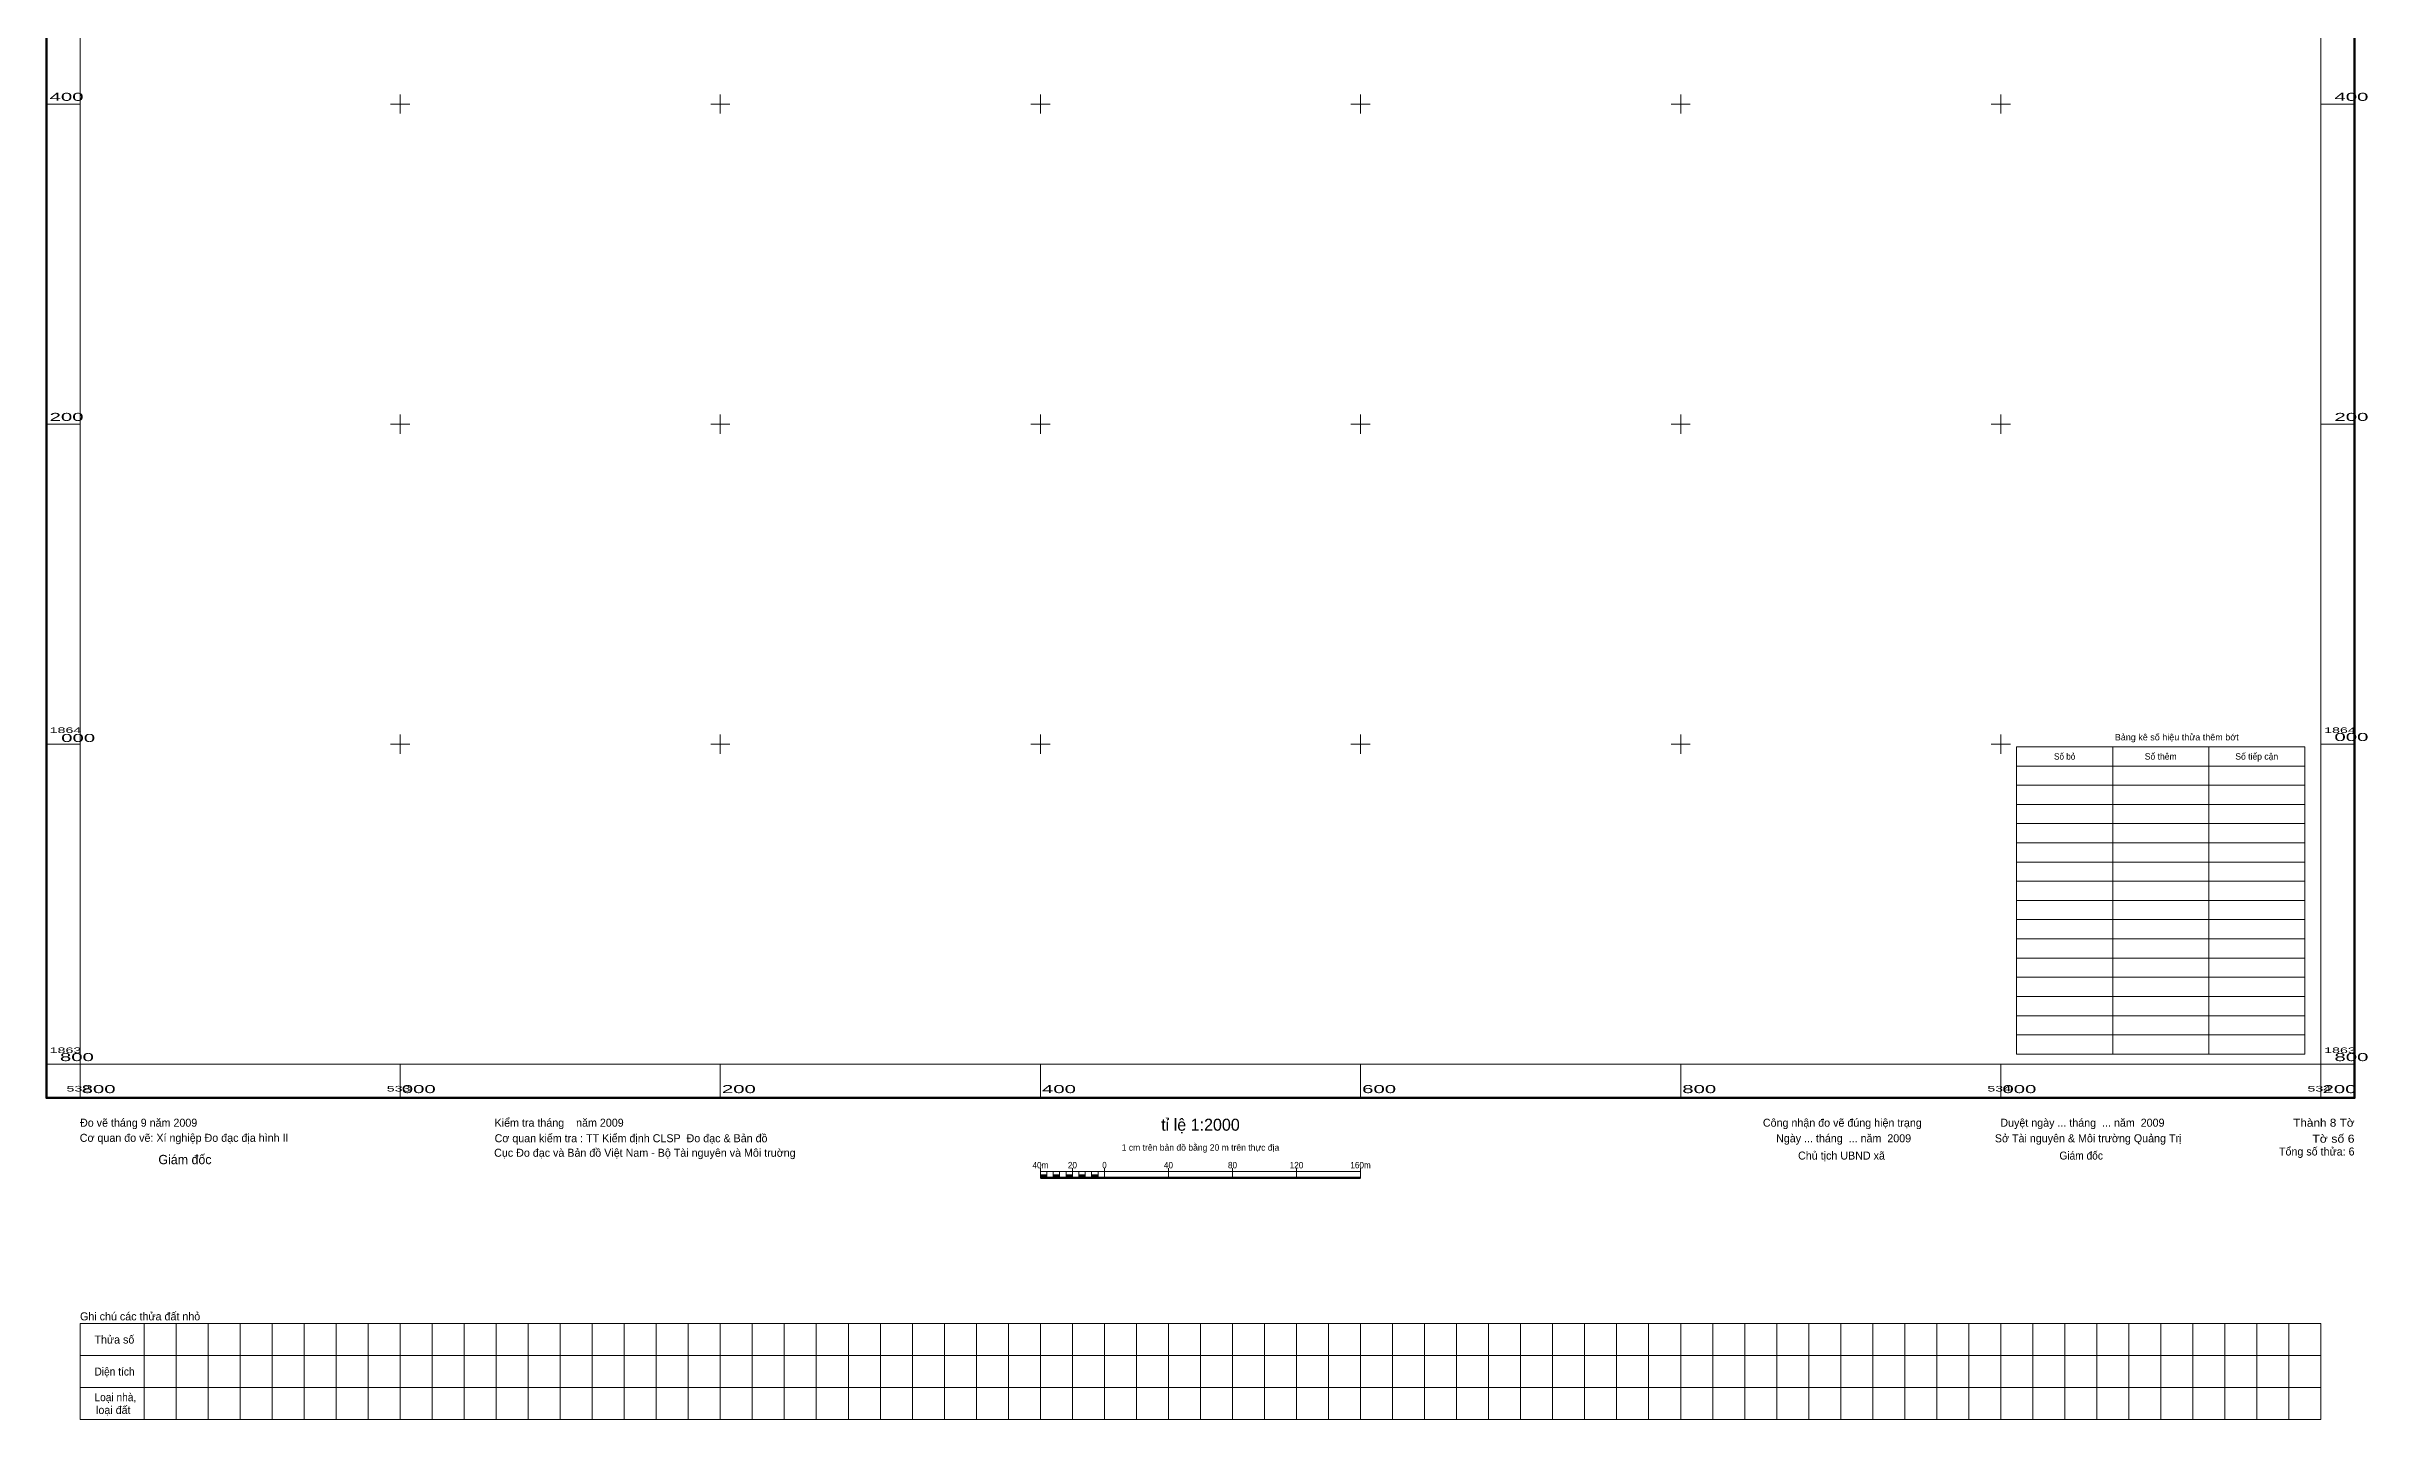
# Model space of a CAD drawing. Header units: metres. Extents: x 532779 to 534237, y 1863578 to 1865294.
# Drawn here: x 532779 to 534229, y 1863578 to 1864436 of the extents above; entities that cross this region are included whole.
import ezdxf
from ezdxf.enums import TextEntityAlignment as Align

# ---------------------------------------------------------------- set-up
doc = ezdxf.new("R2010")
doc.units = ezdxf.units.M
doc.header["$LTSCALE"] = 1.4
doc.layers.add('60', color=7, linetype='Continuous', lineweight=13)
doc.layers.add('63', color=7, linetype='Continuous', lineweight=13)

msp = doc.modelspace()

# ---------------------------------------------------------------- hatches: boundary and pattern name
at = {"layer": '63'}
for points in [[(533400, 1863729), (533400, 1863731), (533404, 1863731), (533404, 1863729)], [(533408, 1863729), (533408, 1863731), (533412, 1863731), (533412, 1863729)], [(533416, 1863729), (533416, 1863731), (533420, 1863731), (533420, 1863729)], [(533424, 1863729), (533424, 1863731), (533428, 1863731), (533428, 1863729)], [(533432, 1863729), (533432, 1863731), (533436, 1863731), (533436, 1863729)]]:
    msp.add_hatch(color=256, dxfattribs=at).paths.add_polyline_path(points)

# ---------------------------------------------------------------- linework, layer by layer
at = {"layer": '60'}
for p, q in [((534009.9, 1863986.38), (534189.9, 1863986.38)), ((534069.9, 1863998.38), (534069.9, 1863806.38)), ((534129.9, 1863998.38), (534129.9, 1863806.38)), ((534009.9, 1863974.38), (534189.9, 1863974.38)), ((534009.9, 1863962.38), (534189.9, 1863962.38)), ((534009.9, 1863950.38), (534189.9, 1863950.38)), ((534009.9, 1863938.38), (534189.9, 1863938.38)), ((534009.9, 1863926.38), (534189.9, 1863926.38)), ((534009.9, 1863914.38), (534189.9, 1863914.38)), ((534009.9, 1863902.38), (534189.9, 1863902.38)), ((534009.9, 1863890.38), (534189.9, 1863890.38)), ((534009.9, 1863878.38), (534189.9, 1863878.38)), ((534009.9, 1863866.38), (534189.9, 1863866.38)), ((534009.9, 1863854.38), (534189.9, 1863854.38)), ((534009.9, 1863842.38), (534189.9, 1863842.38)), ((534009.9, 1863830.38), (534189.9, 1863830.38)), ((534009.9, 1863818.38), (534189.9, 1863818.38))]:
    msp.add_line(p, q, dxfattribs=at)
msp.add_lwpolyline([(534009.9, 1863998.38), (534189.9, 1863998.38), (534189.9, 1863806.38), (534009.9, 1863806.38)], close=True, dxfattribs=at)
at = {"layer": '63'}
for p, q in [((532800, 1864400), (532779, 1864400)), ((532994, 1864400), (533006, 1864400)), ((533000, 1864394), (533000, 1864406)), ((533194, 1864400), (533206, 1864400)), ((533200, 1864394), (533200, 1864406)), ((533394, 1864400), (533406, 1864400)), ((533400, 1864394), (533400, 1864406)), ((533594, 1864400), (533606, 1864400)), ((533600, 1864394), (533600, 1864406)), ((533794, 1864400), (533806, 1864400)), ((533800, 1864394), (533800, 1864406)), ((533994, 1864400), (534006, 1864400)), ((534000, 1864394), (534000, 1864406)), ((534200, 1864400), (534221, 1864400)), ((533000, 1864194), (533000, 1864206)), ((533200, 1864194), (533200, 1864206)), ((533400, 1864194), (533400, 1864206)), ((533600, 1864194), (533600, 1864206)), ((533800, 1864194), (533800, 1864206)), ((534000, 1864194), (534000, 1864206)), ((532800, 1864200), (532779, 1864200)), ((532994, 1864200), (533006, 1864200)), ((533194, 1864200), (533206, 1864200)), ((533394, 1864200), (533406, 1864200)), ((533594, 1864200), (533606, 1864200)), ((533794, 1864200), (533806, 1864200)), ((533994, 1864200), (534006, 1864200)), ((534200, 1864200), (534221, 1864200)), ((533000, 1863994), (533000, 1864006)), ((533200, 1863994), (533200, 1864006)), ((533400, 1863994), (533400, 1864006)), ((533600, 1863994), (533600, 1864006)), ((533800, 1863994), (533800, 1864006)), ((534000, 1863994), (534000, 1864006)), ((532800, 1864000), (532779, 1864000)), ((532994, 1864000), (533006, 1864000)), ((533194, 1864000), (533206, 1864000)), ((533394, 1864000), (533406, 1864000)), ((533594, 1864000), (533606, 1864000)), ((533794, 1864000), (533806, 1864000)), ((533994, 1864000), (534006, 1864000)), ((534200, 1864000), (534221, 1864000)), ((532800, 1863800), (532779, 1863800)), ((532800, 1863800), (532800, 1863779)), ((533000, 1863800), (533000, 1863779)), ((533200, 1863800), (533200, 1863779)), ((533400, 1863800), (533400, 1863779)), ((533600, 1863800), (533600, 1863779)), ((533800, 1863800), (533800, 1863779)), ((534000, 1863800), (534000, 1863779)), ((534200, 1863800), (534200, 1863779)), ((534200, 1863800), (534221, 1863800)), ((533400, 1863729), (533400, 1863735)), ((533400, 1863733), (533600, 1863733)), ((533404, 1863729), (533404, 1863733)), ((533408, 1863729), (533408, 1863733)), ((533412, 1863729), (533412, 1863733)), ((533416, 1863729), (533416, 1863733)), ((533420, 1863729), (533420, 1863735)), ((533420, 1863729), (533420, 1863733)), ((533424, 1863729), (533424, 1863733)), ((533428, 1863729), (533428, 1863733)), ((533432, 1863729), (533432, 1863733)), ((533436, 1863729), (533436, 1863733)), ((533440, 1863729), (533440, 1863735)), ((533480, 1863729), (533480, 1863735)), ((533520, 1863729), (533520, 1863735)), ((533560, 1863729), (533560, 1863735)), ((533600, 1863729), (533600, 1863735)), ((532840, 1863638), (532840, 1863578)), ((532860, 1863638), (532860, 1863578)), ((532880, 1863638), (532880, 1863578)), ((532900, 1863638), (532900, 1863578)), ((532920, 1863638), (532920, 1863578)), ((532940, 1863638), (532940, 1863578)), ((532960, 1863638), (532960, 1863578)), ((532980, 1863638), (532980, 1863578)), ((533000, 1863638), (533000, 1863578)), ((533020, 1863638), (533020, 1863578)), ((533040, 1863638), (533040, 1863578)), ((533060, 1863638), (533060, 1863578)), ((533080, 1863638), (533080, 1863578)), ((533100, 1863638), (533100, 1863578)), ((533120, 1863638), (533120, 1863578)), ((533140, 1863638), (533140, 1863578)), ((533160, 1863638), (533160, 1863578)), ((533180, 1863638), (533180, 1863578)), ((533200, 1863638), (533200, 1863578)), ((533220, 1863638), (533220, 1863578)), ((533240, 1863638), (533240, 1863578)), ((533260, 1863638), (533260, 1863578)), ((533280, 1863638), (533280, 1863578)), ((533300, 1863638), (533300, 1863578)), ((533320, 1863638), (533320, 1863578)), ((533340, 1863638), (533340, 1863578)), ((533360, 1863638), (533360, 1863578)), ((533380, 1863638), (533380, 1863578)), ((533400, 1863638), (533400, 1863578)), ((533420, 1863638), (533420, 1863578)), ((533440, 1863638), (533440, 1863578)), ((533460, 1863638), (533460, 1863578)), ((533480, 1863638), (533480, 1863578)), ((533500, 1863638), (533500, 1863578)), ((533520, 1863638), (533520, 1863578)), ((533540, 1863638), (533540, 1863578)), ((533560, 1863638), (533560, 1863578)), ((533580, 1863638), (533580, 1863578)), ((533600, 1863638), (533600, 1863578)), ((533620, 1863638), (533620, 1863578)), ((533640, 1863638), (533640, 1863578)), ((533660, 1863638), (533660, 1863578)), ((533680, 1863638), (533680, 1863578)), ((533700, 1863638), (533700, 1863578)), ((533720, 1863638), (533720, 1863578)), ((533740, 1863638), (533740, 1863578)), ((533760, 1863638), (533760, 1863578)), ((533780, 1863638), (533780, 1863578)), ((533800, 1863638), (533800, 1863578)), ((533820, 1863638), (533820, 1863578)), ((533840, 1863638), (533840, 1863578)), ((533860, 1863638), (533860, 1863578)), ((533880, 1863638), (533880, 1863578)), ((533900, 1863638), (533900, 1863578)), ((533920, 1863638), (533920, 1863578)), ((533940, 1863638), (533940, 1863578)), ((533960, 1863638), (533960, 1863578)), ((533980, 1863638), (533980, 1863578)), ((534000, 1863638), (534000, 1863578)), ((534020, 1863638), (534020, 1863578)), ((534040, 1863638), (534040, 1863578)), ((534060, 1863638), (534060, 1863578)), ((534080, 1863638), (534080, 1863578)), ((534100, 1863638), (534100, 1863578)), ((534120, 1863638), (534120, 1863578)), ((534140, 1863638), (534140, 1863578)), ((534160, 1863638), (534160, 1863578)), ((534180, 1863638), (534180, 1863578)), ((532800, 1863618), (534200, 1863618)), ((532800, 1863598), (534200, 1863598))]:
    msp.add_line(p, q, dxfattribs=at)
at = {"layer": '63', "lineweight": 53}
msp.add_line((533400, 1863729), (533600, 1863729), dxfattribs=at)
at = {"layer": '63', "lineweight": 106}
msp.add_lwpolyline([(532779, 1865221), (534221, 1865221), (534221, 1863779), (532779, 1863779)], close=True, dxfattribs=at)
at = {"layer": '63'}
for points in [[(532800, 1865200), (534200, 1865200), (534200, 1863800), (532800, 1863800)], [(533400, 1863729), (533400, 1863731), (533404, 1863731), (533404, 1863729)], [(533408, 1863729), (533408, 1863731), (533412, 1863731), (533412, 1863729)], [(533416, 1863729), (533416, 1863731), (533420, 1863731), (533420, 1863729)], [(533424, 1863729), (533424, 1863731), (533428, 1863731), (533428, 1863729)], [(533432, 1863729), (533432, 1863731), (533436, 1863731), (533436, 1863729)], [(532800, 1863638), (534200, 1863638), (534200, 1863578), (532800, 1863578)]]:
    msp.add_lwpolyline(points, close=True, dxfattribs=at)

# ---------------------------------------------------------------- texts
at = {"layer": '60'}
for s, width, p in [('Bảng kê số hiệu thửa thêm bớt', 1.05, (534109.905, 1864002.38)), ('Số bỏ', 0.95, (534039.9, 1863990.38))]:
    msp.add_text(s, height=4, dxfattribs=dict(at, width=width)).set_placement(p, align=Align.CENTER)
for s, p in [('Số thêm', (534099.895, 1863990.38)), ('Số tiếp cận', (534159.895, 1863990.38))]:
    msp.add_text(s, height=4, dxfattribs=at).set_placement(p, align=Align.CENTER)
at = {"layer": '63'}
for s, height, width, p in [('400', 5, 1.9, (532781, 1864402)), ('200', 5, 1.9, (532781, 1864202)), ('1864', 3.5, 1.9, (532781, 1864007)), ('000', 5, 1.9, (532788.24, 1864001.4)), ('1864', 3.5, 1.9, (534202, 1864007)), ('1863', 3.5, 1.9, (532781, 1863807)), ('1863', 3.5, 1.9, (534202, 1863807)), ('800', 5, 1.9, (532801, 1863782)), ('000', 5, 1.9, (533001, 1863782)), ('200', 5, 1.9, (533201, 1863782)), ('400', 5, 1.9, (533401, 1863782)), ('600', 5, 1.9, (533601, 1863782)), ('800', 5, 1.9, (533801, 1863782)), ('000', 5, 1.9, (534001, 1863782)), ('200', 5, 1.9, (534201, 1863782)), ('Giám đốc ', 5, 0.95, (534036.62, 1863740.46)), ('Diện tích', 5, 0.95, (532809, 1863605.5)), ('Loại nhà,', 5, 0.95, (532809, 1863589.5))]:
    msp.add_text(s, height=height, dxfattribs=dict(at, width=width)).set_placement(p)
for s, height, width, p in [('400', 5, 1.9, (534229.64, 1864402)), ('200', 5, 1.9, (534229.64, 1864202)), ('000', 5, 1.9, (534229.64, 1864002)), ('800', 5, 1.9, (532808.64, 1863802)), ('800', 5, 1.9, (534229.64, 1863802)), ('532', 3.5, 1.9, (532806.39, 1863783)), ('533', 3.5, 1.9, (533006.45, 1863783)), ('534', 3.5, 1.9, (534006.42, 1863783)), ('534', 3.5, 1.9, (534206.42, 1863783)), ('Thành 8 Tờ', 5, 1.1, (534221, 1863761)), ('Tờ số 6', 5, 1.15, (534221, 1863751))]:
    msp.add_text(s, height=height, dxfattribs=dict(at, width=width)).set_placement(p, align=Align.RIGHT)
for s, height, p in [('Đo vẽ tháng 9 năm 2009', 5, (532800, 1863761)), ('Cơ quan đo vẽ: Xí nghiệp Đo đạc địa hình II', 5, (532799.83, 1863751.55)), ('Cơ quan kiểm tra : TT Kiểm định CLSP  Đo đạc & Bản đồ', 5, (533059, 1863751.29)), ('Kiểm tra tháng    năm 2009', 5, (533059, 1863761)), ('Ngày ... tháng  ... năm  2009', 5, (533859.61, 1863751.26)), ('Sở Tài nguyên & Môi trường Quảng Trị', 5, (533996.29, 1863751.26)), (' Giám đốc', 5.8, (532846.81, 1863737.59)), ('Cục Đo đạc và Bản đồ Việt Nam - Bộ Tài nguyên và Môi truờng', 5, (533058.72, 1863742.22)), ('Chủ tịch UBND xã', 5, (533873.35, 1863740.46)), ('Ghi chú các thửa đất nhỏ', 5, (532800, 1863640)), ('Thửa số', 5, (532809, 1863625.5)), ('loại đất', 5, (532810, 1863581.5))]:
    msp.add_text(s, height=height, dxfattribs=at).set_placement(p)
for s, height, p in [('tỉ lệ 1:2000', 7.5, (533500.005, 1863758.5)), ('Công nhận đo vẽ đúng hiện trạng', 5, (533901, 1863761)), ('Duyệt ngày ... tháng  ... năm  2009', 5, (534051, 1863761)), ('1 cm trên bản đồ bằng 20 m trên thực địa', 4, (533499.995, 1863746))]:
    msp.add_text(s, height=height, dxfattribs=at).set_placement(p, align=Align.CENTER)
msp.add_text('Tổng số thửa: 6', height=5, dxfattribs=at).set_placement((534221, 1863743), align=Align.RIGHT)
for s, width, p in [('40m', 0.95, (533400, 1863735)), ('20', 0.95, (533420, 1863735)), ('0', 0.9, (533440, 1863735)), ('40', 0.95, (533480, 1863735)), ('80', 0.95, (533520, 1863735)), ('120', 0.95, (533559.995, 1863735)), ('160m', 0.95, (533600.005, 1863735))]:
    msp.add_text(s, height=4, dxfattribs=dict(at, width=width)).set_placement(p, align=Align.CENTER)

doc.saveas('drawing.dxf')
